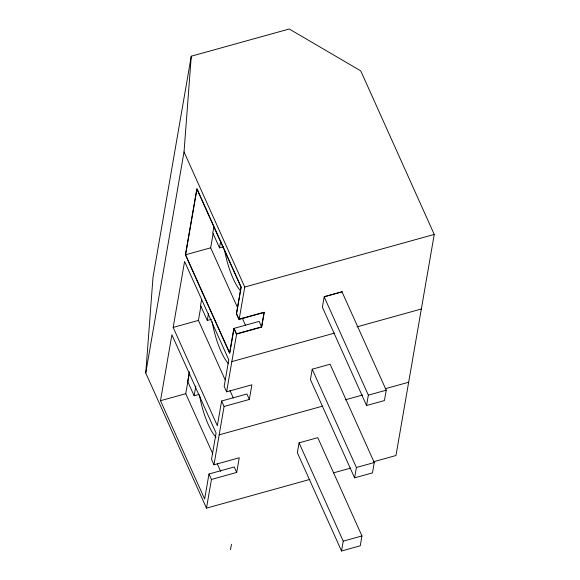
<?xml version="1.0" encoding="UTF-8"?>
<svg xmlns="http://www.w3.org/2000/svg" width="580" height="580" viewBox="0 0 580 580"><rect width="100%" height="100%" fill="white"/><g stroke="black" fill="none" stroke-linecap="round" stroke-linejoin="round"><path stroke-width="0.87" d="M309.916 479.413L206.48 508.131L145.754 373.012L153.004 277.291L191.269 56.202L289.239 29L360.738 70.861L434.246 234.429L395.973 455.517L373.375 461.796M145.754 373.012L184.027 151.924L191.269 56.202M233.856 328.418L236.306 333.877L261.573 326.866L259.122 321.4L233.856 328.418L229.579 353.126L185.404 254.83L196.816 188.877L240.997 287.173L236.393 313.758L238.844 319.225L263.24 312.446M236.713 472.432L234.255 466.973L208.988 473.983L204.66 499.01L160.486 400.715L171.897 334.754L216.079 433.05L211.526 459.331L213.984 464.79L239.25 457.772L236.713 472.432L211.446 479.45L206.48 508.131M249.342 399.461L246.892 393.994L221.625 401.012L217.348 425.72L173.166 327.424L184.585 261.471L228.759 359.767L224.163 386.352L226.613 391.819L251.88 384.801L249.342 399.461L224.076 406.471L213.984 464.79M213.861 226.794L212.802 232.921L219.515 247.863L223.728 246.696M201.63 299.389L200.564 305.515L207.285 320.457L211.497 319.29M237.394 307.291L210.67 247.819L213.136 233.559M189.406 371.751L187.724 381.502L194.14 395.777L199.186 394.371M212.845 453.995L185.752 393.697L189.298 373.194M225.163 379.885L198.432 320.414L200.905 306.153M219.515 247.863L220.726 240.867M194.14 395.777L195.823 386.026M207.285 320.457L208.495 313.454M226.613 391.819L236.611 334.073L234.044 328.367L229.767 353.075L185.593 254.78L197.012 188.826L241.186 287.122L236.582 313.707L239.149 319.413L264.226 312.453L261.689 327.113L236.611 334.073M239.149 319.413L244.753 287.049L184.027 151.924M261.573 326.866L264.11 312.207M230.521 549.688L231.456 544.265M324.176 296.844L322.386 307.212L366.56 405.507L384.424 400.548L386.222 390.18L342.04 291.885L324.176 296.844L368.351 395.139L366.56 405.507M299.062 442.859L297.359 452.704L341.533 551L360.252 545.802L361.956 535.956L317.782 437.661L299.062 442.859L343.237 541.154L341.533 551M312.221 369.199L310.423 379.559L354.605 477.855L372.469 472.896L374.26 462.528L330.085 364.233L312.221 369.199L356.395 467.495L354.605 477.855M185.404 254.83L210.67 247.819M244.753 287.049L434.246 234.429M173.166 327.424L198.432 320.414M324.452 296.605L342.316 291.646M231.84 361.615L334.413 333.137M357.012 326.859L421.334 309.002M160.486 400.715L185.752 393.697M219.167 434.848L322.603 406.123M345.209 399.852L362.587 395.024M385.192 388.752L408.661 382.235M368.351 395.139L386.222 390.18M333.391 472.896L350.777 468.067M356.395 467.495L374.26 462.528M343.237 541.154L361.956 535.956M242.222 318.029L245.565 325.46M229.992 390.623L233.334 398.054M221.625 401.012L224.076 406.471M217.304 463.906L220.646 471.344M208.988 473.983L211.446 479.45M228.563 363.776A35.395 9.519 74.5 0 1 212.229 321.849M216.006 437.197A35.395 9.519 74.5 0 1 199.6 395.473M240.794 291.182A35.395 9.519 74.5 0 1 224.46 249.255"/></g></svg>
